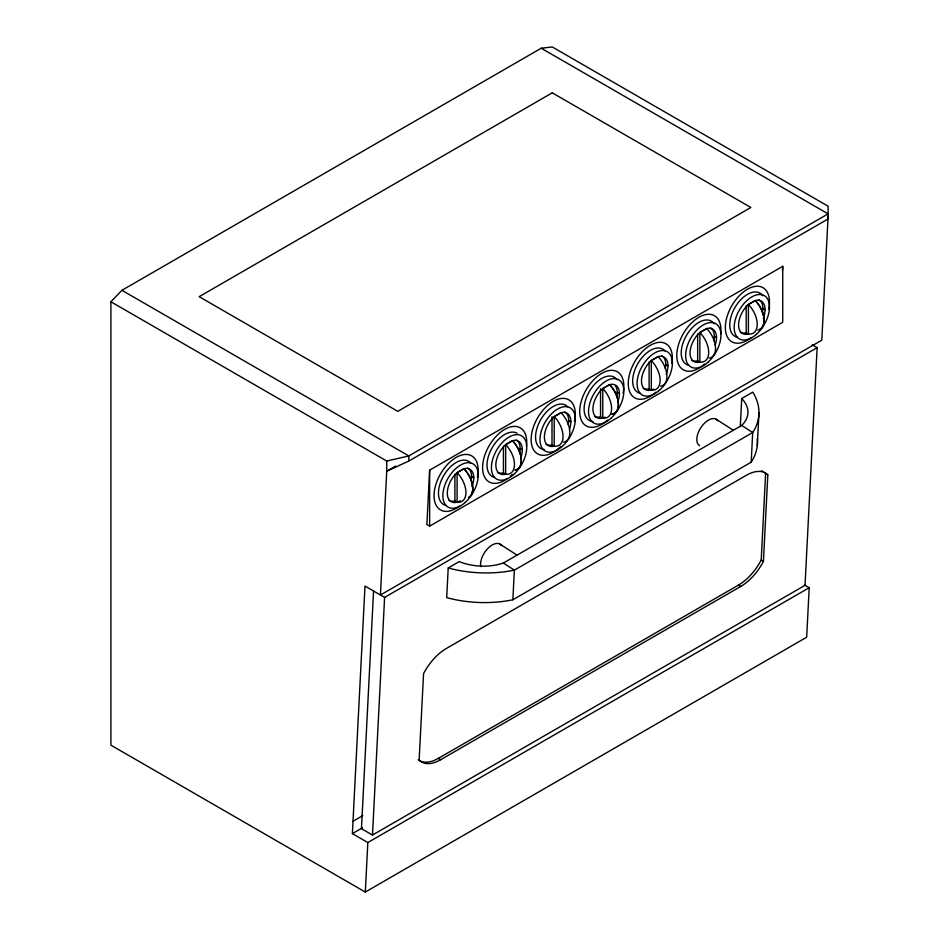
<?xml version="1.0" encoding="UTF-8"?>
<svg xmlns="http://www.w3.org/2000/svg" width="939" height="939" viewBox="0 0 939 939"><rect width="100%" height="100%" fill="white"/><g stroke="black" fill="none" stroke-linecap="round" stroke-linejoin="round"><path stroke-width="1.41" d="M804.441 584.974L809.195 587.72L367.83 842.541L352.383 833.621L364.989 586.077L384.603 597.392L817.141 347.665L812.235 344.836M373.569 591.018L361.456 828.679L372.49 835.053L805.028 585.326L817.141 347.665M828.104 216.404L821.801 340.176L380.436 594.997L386.739 471.225L408.817 461.037L828.104 218.951L828.104 206.216L552.261 46.95L541.216 48.229L121.929 290.304L110.896 301.771L110.896 745.167L365.306 892.05L367.83 842.541M372.49 835.053L384.603 597.392M429.639 470.169L426.869 524.549L429.639 526.145L782.727 322.288L782.727 266.312L429.639 470.169L429.639 526.145M512.858 599.786L514.361 570.126L503.351 563.036A42.138 25.67 2.9 0 1 459.253 561.604L448.22 567.978L446.706 597.627A90.895 55.389 2.9 0 0 512.858 599.786L751.188 462.176A90.895 55.389 2.9 0 0 757.28 438.748M740.284 426.752L741.728 398.5L752.761 392.138A90.895 55.389 2.9 0 1 752.702 432.527L751.188 462.176M757.28 445.626L758.97 412.538M418.195 759.804A39.015 21.198 -57.2 0 0 438.384 758.336L738.512 585.056A39.015 21.198 -57.2 0 0 761.212 559.961L765.614 473.467A39.015 21.198 -57.2 0 0 764.369 472.387M767.82 474.876A39.015 21.198 -57.2 0 0 746.376 475.263L446.248 648.544A39.015 21.198 -57.2 0 0 423.559 673.639L419.146 760.144A39.015 21.198 -57.2 0 0 440.591 759.757L740.718 586.476A39.015 21.198 -57.2 0 0 763.419 561.381L767.82 474.876L765.614 473.467M782.516 270.608L782.727 266.312M809.195 587.72L806.671 637.229L365.306 892.05M460.533 500.757L457.105 502.212A18.721 10.81 -60 0 1 447.293 493.104A18.721 10.81 -60 0 1 457.105 472.669L463.901 468.749A18.721 10.81 -60 0 1 472 486.484M505.652 444.64L512.448 440.72A19.343 11.174 60 0 1 521.262 458.925A19.343 11.174 60 0 1 514.971 470.228A19.343 11.174 60 0 0 521.215 458.96A19.343 11.174 60 0 0 512.448 440.72L505.652 444.64A18.721 10.81 -60 0 0 495.839 465.075A18.721 10.81 -60 0 0 505.652 474.183A19.343 11.174 60 0 0 514.478 464.512A19.343 11.174 60 0 0 505.652 444.64L505.652 474.183L503.445 472.904A18.721 10.81 -60 0 1 497.517 472.376M563.459 442.222A19.343 11.174 60 0 0 569.762 430.931A19.343 11.174 60 0 0 561.006 412.691L554.21 416.611A19.343 11.174 60 0 1 563.036 436.482A19.343 11.174 60 0 1 554.21 446.154A18.721 10.81 -60 0 1 544.397 437.046A18.721 10.81 -60 0 1 554.21 416.611L561.006 412.691A18.721 10.81 -60 0 1 569.504 429.311M605.045 417.151L602.756 418.113A18.721 10.81 -60 0 1 592.943 409.017A18.721 10.81 -60 0 1 602.756 388.582L609.552 384.661A19.343 11.174 60 0 1 618.367 402.866A19.343 11.174 60 0 1 612.064 414.158M653.591 389.122L651.302 390.084A18.721 10.81 -60 0 1 641.49 380.988A18.721 10.81 -60 0 1 651.302 360.553L658.098 356.632A19.343 11.174 60 0 1 666.866 374.861A19.343 11.174 60 0 1 660.563 386.164M715.154 345.223A18.721 10.81 -60 0 0 706.715 328.568L699.86 332.523A19.343 11.174 60 0 1 708.687 352.383A19.343 11.174 60 0 1 699.86 362.055A18.721 10.81 -60 0 1 690.048 352.958A18.721 10.81 -60 0 1 699.86 332.523L706.656 328.591M757.726 330.07A19.343 11.174 60 0 0 764.017 318.767A19.343 11.174 60 0 0 755.261 300.539L748.406 304.494A19.343 11.174 60 0 1 757.233 324.354A19.343 11.174 60 0 1 748.406 334.026A18.721 10.81 -60 0 1 738.594 324.929A18.721 10.81 -60 0 1 748.406 304.494L755.202 300.562A19.343 11.174 60 0 1 759.827 329.401M395.624 466.096L386.739 471.225L386.739 461.037L110.896 301.771M448.959 500.405A18.721 10.81 -60 0 0 454.899 500.933L457.105 502.212L457.105 472.669L463.96 468.714A19.343 11.174 60 0 1 468.584 497.541M594.61 416.317A18.721 10.81 -60 0 0 600.549 416.846L602.756 418.113L602.756 388.582L609.611 384.626A19.343 11.174 60 0 1 618.308 402.89A19.343 11.174 60 0 1 612.017 414.193M643.168 388.288A18.721 10.81 -60 0 0 649.095 388.816L651.302 390.084L651.302 360.553L658.157 356.597A18.721 10.81 -60 0 1 666.197 374.368M503.351 563.036L741.693 425.437A42.138 25.67 2.9 0 0 741.728 398.523M353.005 821.261L362.818 815.604M352.383 833.621L362.524 827.764M386.739 461.037L408.817 455.931L828.104 213.857L541.216 48.229M762.867 308.368L765.074 309.635M740.261 332.218A18.721 10.81 -60 0 0 746.2 332.758L748.406 334.026L748.406 304.494M714.321 336.397L716.527 337.664M691.714 360.259A18.721 10.81 -60 0 0 697.654 360.787L699.86 362.055L699.86 332.523M665.763 364.426L667.969 365.694M617.216 392.455L619.423 393.723M568.67 420.484L570.877 421.752M546.064 444.347A18.721 10.81 -60 0 0 552.003 444.875L554.21 446.154L554.21 416.611M520.112 448.513L522.319 449.793M471.566 476.543L473.772 477.822M121.929 290.304L408.817 455.931L408.817 461.037M741.693 425.437L752.702 432.527L514.361 570.126A90.895 55.389 2.9 0 1 448.22 567.978M716.117 419.205L733.253 430.226M761.212 559.961L763.419 561.381M738.512 585.056L740.718 586.476M499.841 544.057L516.978 555.09M438.384 758.336L440.591 759.757M746.2 306.032L746.2 332.758M697.654 334.061L697.654 360.787M649.095 362.09L649.095 388.816M600.549 388.711L600.549 416.846M552.003 416.74L552.003 444.875M503.445 446.178L503.445 472.904M454.899 474.207L454.899 500.933M480.78 566.651A15.599 8.486 -57.2 0 1 487.951 548.329A15.599 8.486 -57.2 0 1 501.473 545.606M761.482 470.815A39.015 21.198 -57.2 0 1 762.984 471.507M699.614 445.685A15.599 8.486 -57.2 0 1 701.644 426.517A15.599 8.486 -57.2 0 1 717.736 420.742M651.302 360.553A19.343 11.174 60 0 1 660.129 380.412A19.343 11.174 60 0 1 651.302 390.084M661.889 355.846A18.721 10.81 -60 0 1 665.317 368.64M640.198 393.335A24.966 14.414 -60 0 1 637.839 363.581A24.966 14.414 -60 0 1 664.789 350.752M656.032 392.115A31.21 18.017 -60 0 1 628.367 386.129A31.21 18.017 -60 0 1 651.478 344.672A31.21 18.017 -60 0 1 671.901 363.639M564.785 411.916A18.721 10.81 -60 0 1 568.212 424.698M544.397 449.605A24.966 14.414 -60 0 1 540.207 420.59A24.966 14.414 -60 0 1 567.684 406.81M560.759 446.448A31.21 18.017 -60 0 1 531.38 443.149A31.21 18.017 -60 0 1 554.503 400.671A31.21 18.017 -60 0 1 574.539 421.142M457.105 472.669A19.343 11.174 60 0 1 465.932 492.541A19.343 11.174 60 0 1 457.105 502.212M463.901 468.749A19.343 11.174 60 0 1 468.526 497.576M467.692 467.974A18.721 10.81 -60 0 1 471.12 480.756M445.99 505.464A24.966 14.414 -60 0 1 443.631 475.709A24.966 14.414 -60 0 1 470.58 462.88M459.57 506.086A31.21 18.017 -60 0 1 434.053 496.097A31.21 18.017 -60 0 1 458.807 456.072A31.21 18.017 -60 0 1 477.435 477.2M706.715 328.568A19.343 11.174 60 0 1 715.471 346.796A19.343 11.174 60 0 1 709.168 358.099M710.436 327.817A18.721 10.81 -60 0 1 713.863 340.611M688.745 365.306A24.966 14.414 -60 0 1 686.937 334.624A24.966 14.414 -60 0 1 714.156 323.744M704.579 364.074A31.21 18.017 -60 0 1 676.96 358.51A31.21 18.017 -60 0 1 699.262 317.065A31.21 18.017 -60 0 1 720.671 334.167M512.506 440.684A18.721 10.81 -60 0 1 520.546 458.455M516.239 439.945A18.721 10.81 -60 0 1 519.666 452.727M494.548 477.435A24.966 14.414 -60 0 1 491.144 449.593A24.966 14.414 -60 0 1 517.154 433.266M506.966 478.902A31.21 18.017 -60 0 1 482.599 468.068A31.21 18.017 -60 0 1 506.215 428.571A31.21 18.017 -60 0 1 526.462 446.295M512.213 474.477A31.21 18.017 -60 0 1 510.382 476.202M755.261 300.539A18.721 10.81 -60 0 1 763.301 318.309M758.994 299.787A18.721 10.81 -60 0 1 762.421 312.581M737.291 337.277A24.966 14.414 -60 0 1 735.495 306.595A24.966 14.414 -60 0 1 762.714 295.715M750.871 337.911A31.21 18.017 -60 0 1 725.354 327.922A31.21 18.017 -60 0 1 750.108 287.886A31.21 18.017 -60 0 1 768.736 309.025M602.756 388.582A19.343 11.174 60 0 1 611.582 408.442A19.343 11.174 60 0 1 602.756 418.113M609.611 384.626A18.721 10.81 -60 0 1 617.651 402.397M615.444 385.835A18.721 10.81 -60 0 1 616.77 396.669M592.943 421.576A24.966 14.414 -60 0 1 589.281 391.61A24.966 14.414 -60 0 1 617.064 379.802M607.486 420.144A31.21 18.017 -60 0 1 579.786 413.735A31.21 18.017 -60 0 1 603.695 372.325A31.21 18.017 -60 0 1 623.085 393.112M552.261 92.82L199.162 296.677L397.784 411.341L750.871 207.484L552.261 92.82M659.307 390.389A24.966 14.414 -60 0 0 667.218 351.714A24.966 14.414 -60 0 0 637.675 377.912A24.966 14.414 -60 0 0 659.307 390.389M562.203 446.459A24.966 14.414 -60 0 0 570.114 407.784A24.966 14.414 -60 0 0 540.582 433.971A24.966 14.414 -60 0 0 562.203 446.459M465.098 502.518A24.966 14.414 -60 0 0 473.01 463.843A24.966 14.414 -60 0 0 443.478 490.029A24.966 14.414 -60 0 0 465.098 502.518M707.853 362.36A24.966 14.414 -60 0 0 715.764 323.685A24.966 14.414 -60 0 0 686.233 349.883A24.966 14.414 -60 0 0 707.853 362.36M513.656 474.488A24.966 14.414 -60 0 0 521.568 435.813A24.966 14.414 -60 0 0 492.024 462A24.966 14.414 -60 0 0 513.656 474.488M756.4 334.331A24.966 14.414 -60 0 0 764.323 295.656A24.966 14.414 -60 0 0 734.779 321.854A24.966 14.414 -60 0 0 756.4 334.331M610.749 418.43A24.966 14.414 -60 0 0 618.672 379.743A24.966 14.414 -60 0 0 589.129 405.941A24.966 14.414 -60 0 0 610.749 418.43"/></g></svg>
